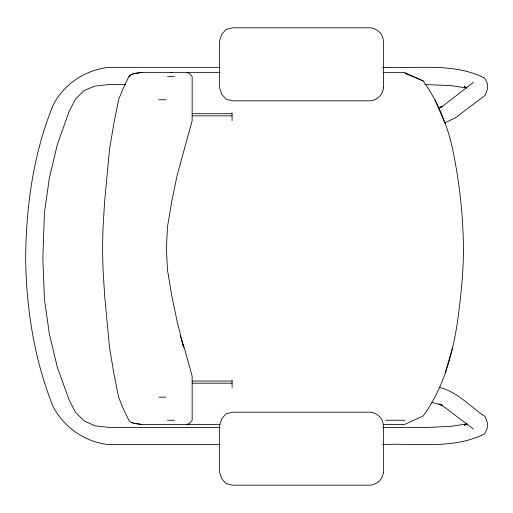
<?xml version="1.0" encoding="UTF-8"?>
<svg xmlns="http://www.w3.org/2000/svg" width="513" height="513" viewBox="0 0 513 513"><rect width="100%" height="100%" fill="white"/><g stroke="black" fill="none" stroke-linecap="round" stroke-linejoin="round"><path stroke-width="0.77" d="M383.249 424.54L404.404 424.54L423.193 415.947C443.36 388.328 452.466 354.823 457.551 321.459C460.841 297.251 463.425 272.903 463.457 248.446C463.156 215.274 459.456 182.141 452.722 149.668C447.458 125.069 437.756 101.523 423.193 80.945L404.404 72.359L383.249 72.359M445.207 372.996L452.722 347.23M220.154 72.359L142.236 72.359L134.72 73.43L130.962 74.507L128.814 76.649L122.908 88.999L118.618 99.734L113.783 123.896L109.487 149.668L104.658 201.205L103.049 226.97L102.51 248.446L103.049 269.921L104.658 295.693L109.487 347.23L113.783 372.996L118.618 397.158L122.908 407.893L128.814 420.243L130.962 422.391L134.72 423.462L142.236 424.54L220.154 424.54M128.814 76.649L130.962 74.936M473.39 82.381L443.328 105.64L438.314 108.147M445.015 122.671L455.14 117.99L485.202 95.264L487.35 89.358L487.35 83.452L484.663 78.085C453.21 62.214 416.338 69.037 382.57 67.344M467.131 424.001L464.265 425.251L467.131 424.18M438.897 108.057L442.251 106.717L438.397 107.724M131.501 74.507L134.72 73.43L142.774 72.359M186.264 424.54L189.483 423.462L192.163 420.243L192.163 376.221L184.116 347.23L180.326 335.861M467.022 423.879L450.844 426.329L428.83 427.4L382.57 427.4M170.835 72.551L172.304 72.359M219.731 67.344L108.865 67.344C85.517 69.858 63.42 84.19 53.031 105.466C33.242 154.015 26.041 206.482 25.65 258.648C26.304 309.07 34.268 359.485 53.031 406.463C63.952 427.342 85.318 442.302 108.865 444.579L219.731 444.579M167.469 76.649L174.452 76.649M125.614 84.523L108.865 84.523L94.905 86.139L84.17 90.429L75.578 99.022L69.133 111.366L57.328 144.653L49.274 178.479L44.439 212.837L42.829 258.648L44.439 299.092L49.274 333.45L57.328 367.27L69.133 400.018L75.578 412.369L84.17 420.961L94.905 425.79L108.865 427.4L219.731 427.4M424.841 84.523L450.844 85.6L466.246 87.935M158.883 99.734L165.859 99.734M192.099 113.694L232.075 113.694M192.42 115.842L232.075 115.842M192.42 381.05L232.075 381.05M192.099 383.198L232.075 383.198M158.883 397.158L165.859 397.158M167.469 420.243L174.452 420.243M385.616 420.243L404.943 420.243M382.57 444.579C416.338 442.892 453.21 449.709 484.663 433.844L487.35 427.938L487.35 422.571L485.202 416.665C470.158 406.681 457.32 391.656 439.166 387.36M142.043 424.437L134.72 423.462L131.501 422.391M431.452 402.391L442.251 405.212L438.897 403.866M186.264 72.359L189.483 73.43L192.163 76.649L192.163 120.677L177.132 175.433L171.765 201.205L167.469 226.97L166.398 248.446L167.469 269.921L171.765 295.693L177.132 321.459L183.577 347.23L181.916 341.921M466.413 87.479L464.265 86.671L467.131 87.928M404.943 73.43L423.193 80.945M439.032 404.135L443.328 406.283L473.39 429.009M435.005 99.734L445.207 123.896M232.075 113.309L232.075 120.677M232.075 380.518L232.075 387.495M383.378 87.928C382.929 94.655 377.164 100.144 370.495 100.811L232.517 100.811L226.079 99.201L221.783 94.366L219.635 87.928L219.635 40.681L221.783 34.243L226.079 29.408L232.517 27.798L370.495 27.798C377.164 28.465 382.929 33.954 383.378 40.681L383.378 87.928M383.378 472.319C382.929 479.046 377.164 484.535 370.495 485.202L232.517 485.202L226.079 483.592L221.783 478.757L219.635 472.319L219.635 425.072L221.783 418.634L226.079 413.799L232.517 412.189L370.495 412.189C377.164 412.856 382.929 418.345 383.378 425.072L383.378 472.319"/></g></svg>
